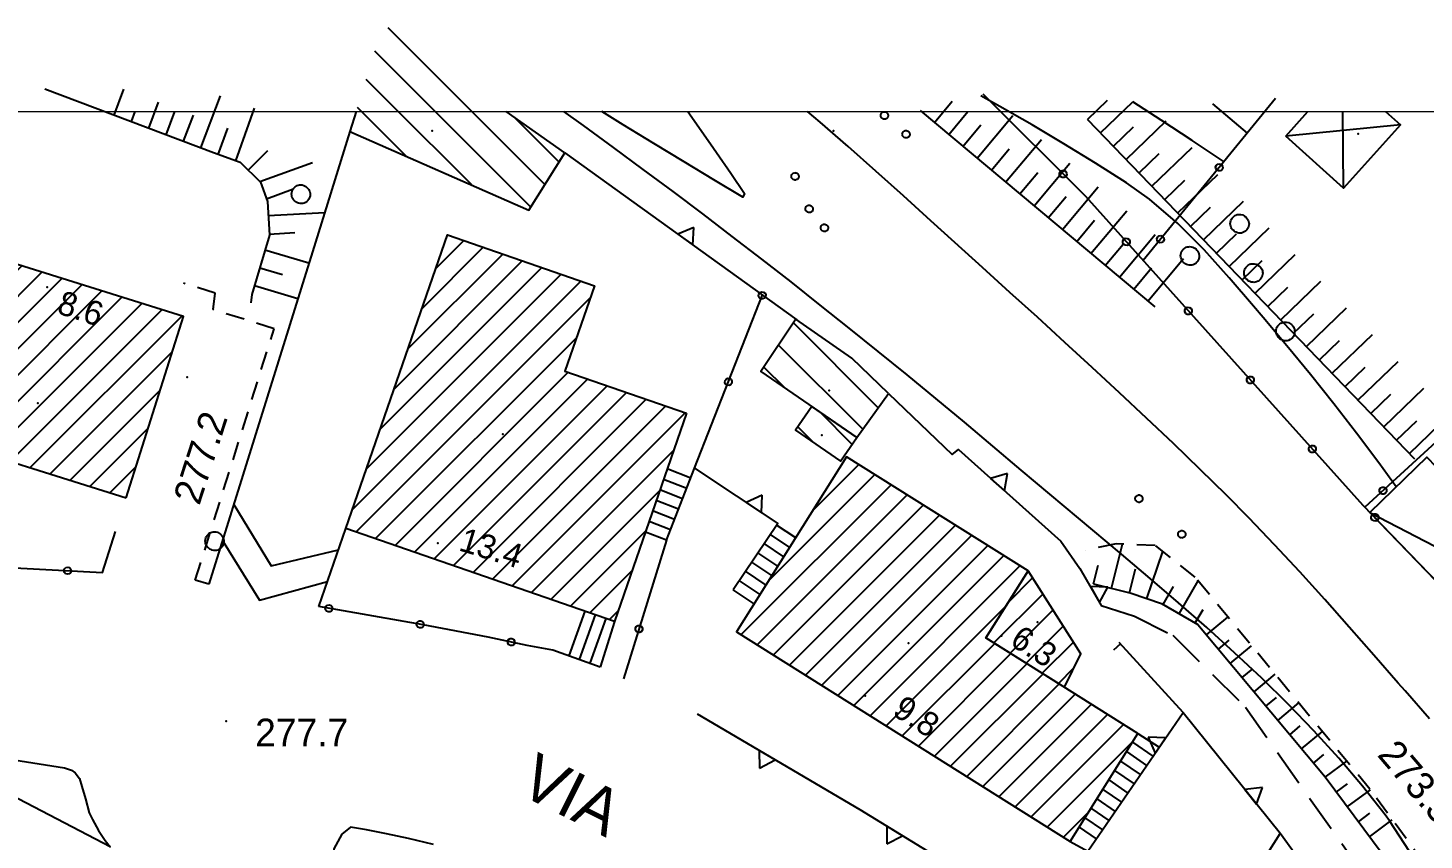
# Model space of a CAD drawing. Extents: x 1518652 to 1519378, y 5069750 to 5070202.
# Drawn here: x 1518844.8 to 1518920, y 5070113.7 to 5070157.4 of the extents above; entities that cross this region are included whole.
import ezdxf

# ---------------------------------------------------------------- set-up
doc = ezdxf.new("R2010")
doc.units = 0
doc.header["$MEASUREMENT"] = 0
for name, pattern in [('L02', [18, 4, -0.5, -0.5, 4, 4, -0.5, -0.5, 4]), ('L04', [0]), ('L05', [0]), ('L10', [1.7, 1, -0.7]), ('L12', [3, 2, -1])]:
    doc.linetypes.add(name, pattern=pattern)
for name, color, linetype in [('1100_FSbinario', 5, 'Continuous'), ('2221_SCampestre', 2, 'L12'), ('2310_SU', 2, 'Continuous'), ('2323_PEDspartit', 1, 'Continuous'), ('2641_MUROspec', 2, 'Continuous'), ('3007_TETTOIE', 2, 'Continuous'), ('3013_BARACCHE', 2, 'Continuous'), ('3016_BOXmur', 2, 'Continuous'), ('3043_RAMPE', 1, 'Continuous'), ('3047_GRADINI', 6, 'Continuous'), ('3051_MURIdivis', 1, 'L05'), ('3054_CANCmuro', 1, 'L04'), ('3055_SIEPI', 1, 'L02'), ('3110_EDresiden', 3, 'Continuous'), ('3854_MTtr', 4, 'Continuous'), ('5100_ALBERO', 1, 'Continuous'), ('5651_VIALETTI', 1, 'L10'), ('7010_CLDirett', 3, 'Continuous'), ('7012_CLInter', 6, 'Continuous'), ('7111_SCARciglio', 1, 'Continuous'), ('7112_SCARpiede', 1, 'L10'), ('7113_SCARvest', 6, 'Continuous'), ('8321_PQTerra', 2, 'Continuous'), ('8322_Qmpiede', 2, 'Continuous'), ('8324_altezza', 1, 'Continuous'), ('SCM_Campiture', 1, 'Continuous'), ('SCM_Diagonali', 6, 'Continuous'), ('T301_ViabUrb', 2, 'Continuous')]:
    doc.layers.add(name, color=color, linetype=linetype)
doc.styles.add('Style00', font='Leroy', dxfattribs={"height": 0.2})

# ---------------------------------------------------------------- blocks, each defined once
blk = doc.blocks.new('S37')
at = {"linetype": 'Continuous'}
for p, q in [((-0.99, -0.01), (-0.97, 0.17)), ((-0.97, 0.17), (-0.93, 0.33)), ((-0.93, 0.33), (-0.87, 0.47)), ((-0.87, 0.47), (-0.79, 0.6)), ((-0.79, 0.6), (-0.68, 0.71)), ((-0.68, 0.71), (-0.58, 0.8)), ((-0.58, 0.8), (-0.49, 0.87)), ((-0.49, 0.87), (-0.37, 0.93)), ((-0.37, 0.93), (-0.26, 0.97)), ((-0.26, 0.97), (-0.13, 0.99)), ((-0.13, 0.99), (-0.01, 1)), ((-0.01, 1), (0.15, 0.99)), ((0.15, 0.99), (0.35, 0.94)), ((0.35, 0.94), (0.55, 0.82)), ((0.55, 0.82), (0.68, 0.73)), ((0.68, 0.73), (0.77, 0.62)), ((0.77, 0.62), (0.87, 0.5)), ((0.87, 0.5), (0.93, 0.39)), ((0.93, 0.39), (0.99, 0.23)), ((0.99, 0.23), (1.01, 0.09)), ((1.01, 0.09), (1.03, -0.03)), ((-0.97, -0.15), (-0.99, -0.01)), ((-0.94, -0.26), (-0.97, -0.15)), ((-0.9, -0.4), (-0.94, -0.26)), ((-0.84, -0.51), (-0.9, -0.4)), ((-0.78, -0.61), (-0.84, -0.51)), ((-0.66, -0.71), (-0.78, -0.61)), ((-0.57, -0.8), (-0.66, -0.71)), ((-0.49, -0.87), (-0.57, -0.8)), ((-0.36, -0.93), (-0.49, -0.87)), ((-0.22, -0.98), (-0.36, -0.93)), ((-0.06, -1.01), (-0.22, -0.98)), ((0.07, -1.02), (-0.06, -1.01)), ((0.22, -1.01), (0.07, -1.02)), ((0.36, -0.97), (0.22, -1.01)), ((0.52, -0.89), (0.36, -0.97)), ((0.65, -0.81), (0.52, -0.89)), ((0.78, -0.68), (0.65, -0.81)), ((0.87, -0.56), (0.78, -0.68)), ((0.93, -0.45), (0.87, -0.56)), ((0.98, -0.3), (0.93, -0.45)), ((1.01, -0.17), (0.98, -0.3)), ((1.03, -0.03), (1.01, -0.17))]:
    blk.add_line(p, q, dxfattribs=at)
blk = doc.blocks.new('Q0050013')
at = {"linetype": 'Continuous'}
for p, q in [((-0.194, -0.003), (-0.17, 0.098)), ((-0.17, 0.098), (-0.099, 0.169)), ((-0.099, 0.169), (-0.001, 0.195)), ((-0.001, 0.195), (0.096, 0.17)), ((0.096, 0.17), (0.169, 0.1)), ((0.169, 0.1), (0.197, -0.001)), ((-0.162, -0.108), (-0.194, -0.003)), ((-0.096, -0.171), (-0.162, -0.108)), ((0.001, -0.196), (-0.096, -0.171)), ((0.097, -0.17), (0.001, -0.196)), ((0.168, -0.1), (0.097, -0.17)), ((0.197, -0.001), (0.168, -0.1))]:
    blk.add_line(p, q, dxfattribs=at)
blk = doc.blocks.new('Q0200100')
at = {"linetype": 'Continuous'}
for p, q in [((0, 0.8), (-0.5, 0)), ((0.5, 0), (0, 0.8)), ((-0.5, 0), (0.5, 0))]:
    blk.add_line(p, q, dxfattribs=at)
blk = doc.blocks.new('Q0120025')
at = {"linetype": 'Continuous'}
blk.add_line((0, 0), (0, 0.5), dxfattribs=at)
blk = doc.blocks.new('CAMP_760C3AC1')
at = {"layer": 'SCM_Campiture', "linetype": 'Continuous'}
for p, q in [((1518887.106, 5070131.434), (1518889.573, 5070133.901)), ((1518883.23, 5070124.73), (1518891.31, 5070132.81)), ((1518884.713, 5070127.627), (1518890.441, 5070133.355)), ((1518884.099, 5070124.184), (1518892.178, 5070132.264)), ((1518884.967, 5070123.639), (1518893.047, 5070131.718)), ((1518885.836, 5070123.093), (1518893.915, 5070131.172)), ((1518886.704, 5070122.547), (1518894.784, 5070130.627)), ((1518887.573, 5070122.001), (1518895.652, 5070130.081)), ((1518888.441, 5070121.456), (1518896.521, 5070129.535)), ((1518889.31, 5070120.91), (1518897.389, 5070128.989)), ((1518890.178, 5070120.364), (1518898.257, 5070128.443)), ((1518891.046, 5070119.818), (1518897.497, 5070126.268)), ((1518891.915, 5070119.272), (1518896.898, 5070124.256)), ((1518892.783, 5070118.727), (1518897.767, 5070123.71)), ((1518893.652, 5070118.181), (1518898.635, 5070123.164)), ((1518894.52, 5070117.635), (1518899.503, 5070122.618)), ((1518895.389, 5070117.089), (1518900.372, 5070122.073)), ((1518896.257, 5070116.544), (1518901.24, 5070121.527)), ((1518897.125, 5070115.998), (1518902.109, 5070120.981)), ((1518897.994, 5070115.452), (1518902.977, 5070120.435)), ((1518898.862, 5070114.906), (1518903.846, 5070119.89)), ((1518899.731, 5070114.36), (1518904.344, 5070118.973)), ((1518900.599, 5070113.815), (1518901.952, 5070115.167))]:
    blk.add_line(p, q, dxfattribs=at)
blk = doc.blocks.new('CAMP_3951F87F')
at = {"layer": 'SCM_Campiture', "linetype": 'Continuous'}
for p, q in [((1518890.617, 5070136.956), (1518886.044, 5070141.528)), ((1518889.79, 5070135.802), (1518885.252, 5070140.34)), ((1518885.605, 5070138.008), (1518884.46, 5070139.153))]:
    blk.add_line(p, q, dxfattribs=at)
blk = doc.blocks.new('CAMP_F1DE22B5')
at = {"layer": 'SCM_Campiture', "linetype": 'Continuous'}
for p, q in [((1518889.215, 5070134.983), (1518887.464, 5070136.733)), ((1518887.151, 5070135.067), (1518886.287, 5070135.931))]:
    blk.add_line(p, q, dxfattribs=at)
blk = doc.blocks.new('CAMP_6E9B4BC2')
at = {"layer": 'SCM_Campiture', "linetype": 'Continuous'}
for p, q in [((1518868.053, 5070153.587), (1518864.21, 5070157.431)), ((1518866.374, 5070153.286), (1518863.491, 5070156.17)), ((1518864.394, 5070153.286), (1518863.02, 5070154.66)), ((1518865.183, 5070150.517), (1518862.55, 5070153.151)), ((1518868.714, 5070148.967), (1518864.394, 5070153.286)), ((1518871.889, 5070147.771), (1518866.374, 5070153.286)), ((1518872.653, 5070148.987), (1518868.053, 5070153.587)), ((1518873.417, 5070150.203), (1518870.994, 5070152.627))]:
    blk.add_line(p, q, dxfattribs=at)
blk = doc.blocks.new('CAMP_3BE96114')
at = {"layer": 'SCM_Campiture', "linetype": 'Continuous'}
for p, q in [((1518866.019, 5070142.296), (1518869.333, 5070145.61)), ((1518866.768, 5070144.459), (1518868.282, 5070145.973)), ((1518864.522, 5070137.97), (1518871.434, 5070144.882)), ((1518865.271, 5070140.133), (1518870.383, 5070145.246)), ((1518863.024, 5070133.644), (1518873.535, 5070144.155)), ((1518863.773, 5070135.807), (1518872.484, 5070144.519)), ((1518862.275, 5070131.481), (1518874.585, 5070143.791)), ((1518862.476, 5070130.267), (1518875.107, 5070142.899)), ((1518863.526, 5070129.904), (1518874.358, 5070140.736)), ((1518864.577, 5070129.54), (1518873.906, 5070138.869)), ((1518865.627, 5070129.176), (1518874.956, 5070138.505)), ((1518866.678, 5070128.813), (1518876.007, 5070138.142)), ((1518867.729, 5070128.449), (1518877.057, 5070137.778)), ((1518868.779, 5070128.085), (1518878.108, 5070137.414)), ((1518869.83, 5070127.722), (1518879.159, 5070137.051)), ((1518870.88, 5070127.358), (1518880.209, 5070136.687)), ((1518871.931, 5070126.994), (1518879.587, 5070134.65)), ((1518872.981, 5070126.631), (1518878.838, 5070132.487)), ((1518874.032, 5070126.267), (1518878.089, 5070130.324)), ((1518875.082, 5070125.903), (1518877.34, 5070128.162)), ((1518876.133, 5070125.54), (1518876.592, 5070125.999))]:
    blk.add_line(p, q, dxfattribs=at)
blk = doc.blocks.new('CAMP_827C9D13')
at = {"layer": 'SCM_Campiture', "linetype": 'Continuous'}
for p, q in [((1518841.408, 5070142.962), (1518843.385, 5070144.94)), ((1518842.053, 5070145.021), (1518842.309, 5070145.277)), ((1518840.117, 5070138.843), (1518845.539, 5070144.265)), ((1518840.762, 5070140.902), (1518844.462, 5070144.602)), ((1518839.472, 5070136.784), (1518846.616, 5070143.928)), ((1518839.52, 5070135.418), (1518847.693, 5070143.59)), ((1518840.597, 5070135.08), (1518848.77, 5070143.253)), ((1518841.674, 5070134.743), (1518849.846, 5070142.916)), ((1518842.751, 5070134.405), (1518850.923, 5070142.578)), ((1518843.827, 5070134.068), (1518852, 5070142.241)), ((1518844.904, 5070133.731), (1518853.077, 5070141.903)), ((1518845.981, 5070133.393), (1518852.587, 5070139.999)), ((1518847.058, 5070133.056), (1518851.931, 5070137.929)), ((1518848.135, 5070132.719), (1518851.275, 5070135.859)), ((1518849.212, 5070132.381), (1518850.619, 5070133.789))]:
    blk.add_line(p, q, dxfattribs=at)
blk = doc.blocks.new('CAMP_99154CD9')
at = {"layer": 'SCM_Campiture', "linetype": 'Continuous'}
for p, q in [((1518897.623, 5070126.469), (1518898.938, 5070127.784)), ((1518896.852, 5070124.284), (1518899.487, 5070126.919)), ((1518897.721, 5070123.739), (1518900.036, 5070126.054)), ((1518898.589, 5070123.193), (1518900.586, 5070125.189)), ((1518899.458, 5070122.647), (1518901.135, 5070124.325)), ((1518900.326, 5070122.101), (1518901.164, 5070122.94))]:
    blk.add_line(p, q, dxfattribs=at)

msp = doc.modelspace()

# ---------------------------------------------------------------- linework, layer by layer
at = {"linetype": 'Continuous', "lineweight": 0, "elevation": 278.511}
msp.add_lwpolyline([(1518671.752, 5070152.927), (1519087.071, 5070152.927), (1519087.071, 5069856.255), (1518671.752, 5069856.255)], close=True, dxfattribs=at)
at = {"layer": '1100_FSbinario', "color": 18, "linetype": 'Continuous', "true_color": 0x000000}
msp.add_polyline3d([(1518920.331, 5070120.188, 273.218), (1518919.015, 5070121.695, 273.188), (1518918.646, 5070122.117, 273.18), (1518917.328, 5070123.622, 273.142), (1518916.008, 5070125.127, 273.103), (1518914.681, 5070126.625, 273.065), (1518913.34, 5070128.111, 273.027), (1518911.982, 5070129.579, 272.989), (1518910.6, 5070131.025, 272.951), (1518909.395, 5070132.24, 272.919), (1518907.968, 5070133.639, 272.889), (1518906.529, 5070135.026, 272.859), (1518905.079, 5070136.403, 272.829), (1518903.62, 5070137.771, 272.799), (1518902.153, 5070139.131, 272.77), (1518900.679, 5070140.485, 272.74), (1518899.201, 5070141.834, 272.71), (1518897.72, 5070143.179, 272.68), (1518896.237, 5070144.522, 272.65), (1518894.754, 5070145.864, 272.62), (1518893.46, 5070147.036, 272.594), (1518891.977, 5070148.378, 272.591), (1518890.488, 5070149.715, 272.587), (1518888.991, 5070151.042, 272.584), (1518887.481, 5070152.355, 272.581), (1518886.808, 5070152.927, 272.579)], dxfattribs=at)
at = {"layer": '2221_SCampestre', "color": 18, "linetype": 'L12', "true_color": 0x000000}
msp.add_polyline3d([(1518902.638, 5070126.301, 274.11), (1518904.424, 5070125.728, 274.315), (1518906.497, 5070124.694, 274.336), (1518910.414, 5070120.822, 274.287), (1518919.007, 5070108.635, 274.449), (1518931.292, 5070092.043, 274.632), (1518937, 5070083.452, 274.703), (1518939.507, 5070080.162, 274.808), (1518941.758, 5070077.794, 274.928), (1518942.182, 5070077.24, 274.851)], dxfattribs=at)
at = {"layer": '2310_SU', "color": 18, "linetype": 'Continuous', "true_color": 0x000000}
msp.add_polyline3d([(1518866.645, 5070113.418, 277.439), (1518865.305, 5070113.75, 277.533), (1518864.108, 5070113.996, 277.628), (1518863.029, 5070114.213, 277.714), (1518862.182, 5070114.356, 277.855), (1518861.711, 5070113.977, 277.876), (1518861.286, 5070113.193, 277.971), (1518861.346, 5070112.14, 278.214), (1518861.8, 5070110.709, 278.231), (1518862.481, 5070109.891, 278.249), (1518863.252, 5070109.354, 278.264), (1518863.999, 5070108.85, 278.319), (1518864.816, 5070108.428, 278.375), (1518865.531, 5070108.015, 278.426)], dxfattribs=at)
at = {"layer": '2323_PEDspartit', "color": 18, "linetype": 'Continuous', "true_color": 0x000000}
msp.add_polyline3d([(1518840.15, 5070118.026, 278.489), (1518839.51, 5070118.337, 278.51), (1518839.456, 5070118.419, 278.529), (1518839.44, 5070118.541, 278.553), (1518839.476, 5070118.639, 278.574), (1518839.58, 5070118.684, 278.575), (1518839.816, 5070118.667, 278.576), (1518840.489, 5070118.542, 278.581), (1518846.767, 5070117.552, 278.355), (1518847.134, 5070117.429, 278.362), (1518847.34, 5070117.291, 278.335), (1518847.563, 5070116.97, 278.292), (1518847.692, 5070116.551, 278.257), (1518847.901, 5070115.878, 278.2), (1518848.098, 5070115.119, 278.21), (1518848.267, 5070114.776, 278.214), (1518848.602, 5070114.175, 278.242), (1518848.957, 5070113.641, 278.278), (1518849.229, 5070113.291, 278.158), (1518840.15, 5070118.026, 278.489)], dxfattribs=at)
at = {"layer": '2641_MUROspec', "color": 18, "linetype": 'Continuous', "true_color": 0x000000}
for points in [[(1518862.146, 5070151.851, 274.632), (1518860.127, 5070145.37, 274.992)], [(1518873.724, 5070150.693, 271.628), (1518886.23, 5070141.706, 272.397)], [(1518891.17, 5070137.727, 275.415), (1518894.595, 5070134.447, 272.721), (1518894.941, 5070134.706, 272.707), (1518900.461, 5070129.765, 273.539), (1518901.493, 5070128.299, 273.596), (1518902.638, 5070126.301, 274.11)], [(1518879.204, 5070129.817, 275.083), (1518880.722, 5070133.7, 275.098), (1518885.202, 5070130.721, 275.33), (1518882.794, 5070127.154, 275.746)], [(1518898.323, 5070109.965, 277.135), (1518889.645, 5070115.285, 277.008), (1518880.87, 5070120.437, 277.276)], [(1518900.96, 5070113.588, 273.849), (1518901.918, 5070113.06, 273.857), (1518907.046, 5070120.542, 273.99), (1518912.293, 5070114.007, 274.033), (1518939.894, 5070075.827, 274.908)]]:
    msp.add_polyline3d(points, dxfattribs=at)
at = {"layer": '3007_TETTOIE', "color": 18, "linetype": 'Continuous', "true_color": 0x000000}
for points in [[(1518917.965, 5070152.927, 268.857), (1518918.767, 5070152.207, 268.857), (1518915.703, 5070148.792, 268.857), (1518912.58, 5070151.594, 268.857)], [(1518912.58, 5070151.594, 268.857), (1518913.776, 5070152.927, 268.857)]]:
    msp.add_polyline3d(points, dxfattribs=at)
at = {"layer": '3013_BARACCHE', "color": 18, "linetype": 'Continuous', "true_color": 0x000000}
msp.add_polyline3d([(1518917.118, 5070131.322, 270.81), (1518927.235, 5070120.845, 270.81), (1518929.048, 5070125.126, 270.81), (1518920.196, 5070134.294, 270.81)], close=True, dxfattribs=at)
at = {"layer": '3016_BOXmur', "color": 18, "linetype": 'Continuous', "true_color": 0x000000}
for points in [[(1518862.481, 5070152.927, 274.512), (1518862.146, 5070151.851, 274.512), (1518871.791, 5070147.615, 274.512), (1518873.724, 5070150.693, 274.512)], [(1518873.724, 5070150.693, 274.512), (1518870.569, 5070152.927, 274.512)]]:
    msp.add_polyline3d(points, dxfattribs=at)
for points in [[(1518891.17, 5070137.727, 275.415), (1518889.188, 5070139.625, 275.415), (1518886.185, 5070141.739, 275.415), (1518884.295, 5070138.905, 275.415), (1518889.471, 5070135.358, 275.415)], [(1518889.471, 5070135.358, 275.147), (1518887.037, 5070137.026, 275.147), (1518886.16, 5070135.746, 275.147), (1518888.594, 5070134.078, 275.147)]]:
    msp.add_polyline3d(points, close=True, dxfattribs=at)
at = {"layer": '3043_RAMPE', "color": 18, "linetype": 'Continuous', "true_color": 0x000000}
for points in [[(1518860.127, 5070145.37, 277.58), (1518854.546, 5070127.449, 278.08)], [(1518860.461, 5070126.239, 276.092), (1518861.922, 5070130.459, 274.512)]]:
    msp.add_polyline3d(points, dxfattribs=at)
at = {"layer": '3047_GRADINI', "color": 18, "linetype": 'Continuous', "true_color": 0x000000}
for points in [[(1518880.515, 5070133.17, 0), (1518879.246, 5070133.666, 0)], [(1518880.296, 5070132.611, 0), (1518879.05, 5070133.099, 0)], [(1518879.86, 5070131.494, 0), (1518878.657, 5070131.964, 0)], [(1518880.078, 5070132.052, 0), (1518878.853, 5070132.531, 0)], [(1518855.884, 5070131.745, 0), (1518857.892, 5070128.443, 0), (1518861.52, 5070129.3, 0)], [(1518879.641, 5070130.935, 0), (1518878.46, 5070131.396, 0)], [(1518879.423, 5070130.376, 0), (1518878.264, 5070130.829, 0)], [(1518886.169, 5070129.943, 0), (1518885.144, 5070130.635, 0)], [(1518855.281, 5070129.81, 0), (1518857.271, 5070126.591, 0), (1518860.931, 5070127.597, 0)], [(1518879.204, 5070129.817, 0), (1518878.067, 5070130.262, 0)], [(1518885.849, 5070129.435, 0), (1518884.808, 5070130.137, 0)], [(1518885.21, 5070128.418, 0), (1518884.137, 5070129.143, 0)], [(1518885.53, 5070128.926, 0), (1518884.472, 5070129.64, 0)], [(1518884.891, 5070127.91, 0), (1518883.801, 5070128.645, 0)], [(1518884.252, 5070126.893, 0), (1518883.129, 5070127.651, 0)], [(1518884.571, 5070127.401, 0), (1518883.465, 5070128.148, 0)], [(1518883.933, 5070126.385, 0), (1518882.794, 5070127.154, 0)], [(1518874.798, 5070126.002, 0), (1518873.942, 5070123.587, 0)], [(1518875.365, 5070125.806, 0), (1518874.508, 5070123.387, 0)], [(1518875.932, 5070125.61, 0), (1518875.073, 5070123.187, 0)], [(1518876.401, 5070125.447, 0), (1518875.639, 5070122.986, 0)], [(1518904.616, 5070119.406, 0), (1518905.763, 5070118.671, 0)], [(1518903.999, 5070118.425, 0), (1518905.085, 5070117.681, 0)], [(1518904.319, 5070118.933, 0), (1518905.424, 5070118.176, 0)], [(1518903.68, 5070117.916, 0), (1518904.745, 5070117.186, 0)], [(1518903.04, 5070116.9, 0), (1518904.067, 5070116.196, 0)], [(1518903.36, 5070117.408, 0), (1518904.406, 5070116.691, 0)], [(1518902.721, 5070116.391, 0), (1518903.728, 5070115.701, 0)], [(1518902.082, 5070115.374, 0), (1518903.049, 5070114.711, 0)], [(1518902.401, 5070115.883, 0), (1518903.389, 5070115.206, 0)], [(1518901.762, 5070114.866, 0), (1518902.71, 5070114.216, 0)], [(1518901.443, 5070114.357, 0), (1518902.371, 5070113.721, 0)]]:
    msp.add_polyline3d(points, dxfattribs=at)
at = {"layer": '3051_MURIdivis', "color": 18, "linetype": 'L05', "true_color": 0x000000}
msp.add_polyline3d([(1518907.046, 5070120.542, 273.99), (1518903.608, 5070124.311, 274.343)], dxfattribs=at)
at = {"layer": '3054_CANCmuro', "color": 18, "linetype": 'L04', "true_color": 0x000000}
for points in [[(1518896.253, 5070153.886, 270.635), (1518901.783, 5070148.358, 271.339), (1518916.736, 5070131.718, 272.411), (1518930.461, 5070117.503, 271.593), (1518951.976, 5070091.64, 271.191)], [(1518912.034, 5070153.635, 269.716), (1518904.896, 5070144.894, 271.294)], [(1518880.722, 5070133.7, 275.422), (1518884.374, 5070143.04, 272.283)], [(1518921.509, 5070135.877, 271.142), (1518916.853, 5070131.597, 272.432)], [(1518836.941, 5070128.706, 279.057), (1518848.809, 5070128.078, 278.688), (1518849.513, 5070130.298, 278.524)], [(1518879.204, 5070129.817, 275.083), (1518876.882, 5070122.341, 277.537)], [(1518875.639, 5070122.986, 277.537), (1518873.08, 5070123.893, 277.53), (1518871.704, 5070124.149, 277.558), (1518869.596, 5070124.596, 277.608), (1518866.089, 5070125.255, 277.671), (1518860.461, 5070126.239, 277.441)], [(1518906.427, 5070104.759, 276.021), (1518912.281, 5070114.022, 276.429)]]:
    msp.add_polyline3d(points, dxfattribs=at)
at = {"layer": '3055_SIEPI', "color": 18, "linetype": 'L02', "true_color": 0x000000}
msp.add_polyline3d([(1518908.642, 5070153.336, 269.103), (1518910.504, 5070151.761, 269.224)], dxfattribs=at)
at = {"layer": '3110_EDresiden', "color": 18, "linetype": 'Continuous', "true_color": 0x000000}
for points in [[(1518880.283, 5070136.662, 274.512), (1518876.401, 5070125.447, 274.512), (1518861.922, 5070130.459, 274.512), (1518867.398, 5070146.279, 274.512), (1518875.327, 5070143.535, 274.512), (1518873.733, 5070138.929, 274.512)], [(1518850.086, 5070132.107, 278.32), (1518853.18, 5070141.871, 278.32), (1518842.149, 5070145.327, 278.32), (1518839.086, 5070135.553, 278.32)], [(1518898.692, 5070128.17, 274.167), (1518888.916, 5070134.314, 275.006), (1518882.988, 5070124.882, 277.269), (1518900.96, 5070113.588, 276.296), (1518904.616, 5070119.406, 273.941), (1518896.42, 5070124.556, 273.941)], [(1518898.692, 5070128.17, 274.97), (1518896.42, 5070124.556, 274.97), (1518900.654, 5070121.895, 274.97), (1518901.535, 5070123.696, 274.97)]]:
    msp.add_polyline3d(points, close=True, dxfattribs=at)
at = {"layer": '5651_VIALETTI', "color": 18, "linetype": 'L10', "true_color": 0x000000}
msp.add_polyline3d([(1518854.546, 5070127.449, 278.08), (1518853.811, 5070127.667, 277.819), (1518858.058, 5070141.221, 277.594), (1518854.771, 5070142.251, 277.756), (1518854.885, 5070143.138, 277.77), (1518853.181, 5070143.672, 277.805)], dxfattribs=at)
at = {"layer": '7010_CLDirett', "color": 18, "linetype": 'Continuous', "true_color": 0x000000}
msp.add_polyline3d([(1518909.246, 5070150.221, 270), (1518909.204, 5070150.249, 270), (1518907.538, 5070151.36, 270), (1518905.864, 5070152.46, 270), (1518904.334, 5070153.452, 270)], dxfattribs=at)
at = {"layer": '7012_CLInter', "color": 18, "linetype": 'Continuous', "true_color": 0x000000}
for points in [[(1518918.541, 5070132.696, 272), (1518917.602, 5070133.992, 272), (1518916.397, 5070135.594, 272), (1518915.166, 5070137.178, 272), (1518913.913, 5070138.745, 272), (1518912.643, 5070140.295, 272), (1518911.359, 5070141.828, 272), (1518910.841, 5070142.44, 272), (1518909.533, 5070143.965, 272), (1518908.181, 5070145.465, 272), (1518906.758, 5070146.893, 272), (1518905.243, 5070148.197, 272), (1518904.007, 5070149.081, 272), (1518902.33, 5070150.148, 272), (1518900.63, 5070151.187, 272), (1518898.911, 5070152.202, 272), (1518897.176, 5070153.196, 272), (1518896.153, 5070153.766, 272)], [(1518919.255, 5070113.041, 274), (1518918.18, 5070114.689, 274), (1518917.934, 5070115.023, 274), (1518916.718, 5070116.571, 274), (1518915.44, 5070118.078, 274), (1518914.104, 5070119.546, 274), (1518912.719, 5070120.979, 274), (1518911.29, 5070122.382, 274), (1518909.825, 5070123.757, 274), (1518908.329, 5070125.109, 274), (1518906.811, 5070126.441, 274), (1518905.275, 5070127.758, 274), (1518903.729, 5070129.063, 274), (1518902.179, 5070130.359, 274), (1518900.632, 5070131.651, 274), (1518899.094, 5070132.942, 274), (1518898.319, 5070133.599, 274), (1518896.794, 5070134.89, 274), (1518895.261, 5070136.176, 274), (1518893.721, 5070137.454, 274), (1518892.174, 5070138.726, 274), (1518890.62, 5070139.991, 274), (1518889.059, 5070141.248, 274), (1518887.492, 5070142.497, 274), (1518885.918, 5070143.738, 274), (1518884.338, 5070144.97, 274), (1518882.752, 5070146.194, 274), (1518881.16, 5070147.408, 274), (1518879.562, 5070148.613, 274), (1518877.958, 5070149.807, 274), (1518876.349, 5070150.991, 274), (1518874.734, 5070152.165, 274), (1518873.673, 5070152.927, 274)], [(1518880.354, 5070152.927, 272), (1518880.576, 5070152.623, 272), (1518881.743, 5070150.953, 272), (1518881.897, 5070150.715, 272), (1518882.68, 5070149.6, 272), (1518883.416, 5070148.505, 272), (1518883.323, 5070148.302, 272), (1518881.758, 5070149.243, 272), (1518880.159, 5070150.211, 272), (1518878.529, 5070151.202, 272), (1518876.871, 5070152.216, 272), (1518875.714, 5070152.927, 272)]]:
    msp.add_polyline3d(points, dxfattribs=at)
at = {"layer": '7111_SCARciglio', "color": 18, "linetype": 'Continuous', "true_color": 0x000000}
for points in [[(1518845.692, 5070154.151, 278.214), (1518854.784, 5070150.71, 278.426), (1518856.224, 5070150.192, 278.419), (1518857.323, 5070149.114, 278.313), (1518857.7, 5070148.068, 278.186), (1518857.802, 5070146.266, 278.066), (1518856.857, 5070143.07, 277.791), (1518856.812, 5070142.607, 277.587)], [(1518892.883, 5070152.974, 271.913), (1518905.534, 5070142.39, 271.882)], [(1518901.904, 5070152.497, 271.163), (1518919.529, 5070134.214, 271.826)], [(1518902.227, 5070127.464, 274.343), (1518904.245, 5070126.973, 274.301), (1518905.88, 5070126.416, 274.371), (1518907.848, 5070125.277, 274.357), (1518914.699, 5070117.06, 274.456), (1518927.568, 5070099.774, 274.385), (1518935.771, 5070087.965, 274.562), (1518941.916, 5070079.698, 274.71), (1518944.203, 5070075.723, 274.766), (1518945.55, 5070070.615, 274.823), (1518947.21, 5070066.96, 274.801), (1518949.599, 5070062.492, 274.724), (1518951.491, 5070059.832, 274.505), (1518954.529, 5070056.877, 274.583), (1518957.169, 5070053.518, 274.266)]]:
    msp.add_polyline3d(points, dxfattribs=at)
at = {"layer": '7112_SCARpiede', "color": 18, "linetype": 'L10', "true_color": 0x000000}
msp.add_polyline3d([(1518958.18, 5070054.05, 273.624), (1518953.06, 5070062.485, 273.553), (1518947.985, 5070072.355, 273.539), (1518942.799, 5070081.809, 273.363), (1518931.12, 5070097.281, 273.363), (1518917.115, 5070116.405, 273.151), (1518907.698, 5070127.829, 273.024), (1518905.551, 5070129.54, 273.046), (1518903.447, 5070129.62, 273.116), (1518901.766, 5070129.288, 273.433)], dxfattribs=at)
at = {"layer": '7113_SCARvest', "color": 18, "linetype": 'Continuous', "true_color": 0x000000}
for points in [[(1518849.433, 5070152.735, 0), (1518849.964, 5070154.138, 0)], [(1518854.109, 5070150.965, 0), (1518855.171, 5070153.771, 0)], [(1518851.304, 5070152.027, 0), (1518851.835, 5070153.43, 0)], [(1518855.992, 5070150.275, 0), (1518857.007, 5070153.098, 0)], [(1518893.65, 5070152.333, 0), (1518894.612, 5070153.483, 0)], [(1518901.904, 5070152.497, 0), (1518902.984, 5070153.538, 0)], [(1518902.598, 5070151.777, 0), (1518904.334, 5070153.452, 0)], [(1518850.369, 5070152.381, 0), (1518850.576, 5070152.927, 0)], [(1518852.239, 5070151.673, 0), (1518852.714, 5070152.927, 0)], [(1518853.174, 5070151.319, 0), (1518853.705, 5070152.722, 0)], [(1518894.417, 5070151.691, 0), (1518895.451, 5070152.927, 0)], [(1518895.951, 5070150.408, 0), (1518897.876, 5070152.709, 0)], [(1518903.986, 5070150.337, 0), (1518906.146, 5070152.419, 0)], [(1518855.051, 5070150.614, 0), (1518855.559, 5070152.025, 0)], [(1518895.184, 5070151.049, 0), (1518896.146, 5070152.2, 0)], [(1518903.292, 5070151.057, 0), (1518904.372, 5070152.098, 0)], [(1518856.668, 5070149.756, 0), (1518857.718, 5070150.827, 0)], [(1518896.718, 5070149.766, 0), (1518897.68, 5070150.917, 0)], [(1518897.485, 5070149.124, 0), (1518899.41, 5070151.425, 0)], [(1518905.374, 5070148.897, 0), (1518907.534, 5070150.979, 0)], [(1518857.28, 5070149.156, 0), (1518860.127, 5070150.182, 0)], [(1518899.019, 5070147.841, 0), (1518900.944, 5070150.142, 0)], [(1518904.68, 5070149.617, 0), (1518905.76, 5070150.658, 0)], [(1518898.252, 5070148.483, 0), (1518899.214, 5070149.633, 0)], [(1518906.762, 5070147.457, 0), (1518908.922, 5070149.54, 0)], [(1518857.644, 5070148.224, 0), (1518859.055, 5070148.733, 0)], [(1518900.552, 5070146.558, 0), (1518902.478, 5070148.859, 0)], [(1518906.068, 5070148.177, 0), (1518907.148, 5070149.218, 0)], [(1518899.786, 5070147.2, 0), (1518900.748, 5070148.35, 0)], [(1518907.456, 5070146.737, 0), (1518908.536, 5070147.779, 0)], [(1518908.15, 5070146.018, 0), (1518910.31, 5070148.1, 0)], [(1518857.742, 5070147.323, 0), (1518860.784, 5070147.478, 0)], [(1518901.319, 5070145.916, 0), (1518902.282, 5070147.067, 0)], [(1518902.086, 5070145.275, 0), (1518904.011, 5070147.576, 0)], [(1518857.799, 5070146.324, 0), (1518859.181, 5070146.402, 0)], [(1518903.62, 5070143.991, 0), (1518905.545, 5070146.292, 0)], [(1518908.844, 5070145.298, 0), (1518909.924, 5070146.339, 0)], [(1518909.538, 5070144.578, 0), (1518911.698, 5070146.66, 0)], [(1518902.853, 5070144.633, 0), (1518903.816, 5070145.783, 0)], [(1518857.565, 5070145.463, 0), (1518859.938, 5070144.763, 0)], [(1518905.154, 5070142.708, 0), (1518907.079, 5070145.009, 0)], [(1518910.232, 5070143.858, 0), (1518911.312, 5070144.899, 0)], [(1518910.926, 5070143.138, 0), (1518913.086, 5070145.22, 0)], [(1518857.281, 5070144.504, 0), (1518858.512, 5070144.14, 0)], [(1518904.387, 5070143.349, 0), (1518905.35, 5070144.5, 0)], [(1518856.997, 5070143.545, 0), (1518859.343, 5070142.853, 0)], [(1518911.62, 5070142.418, 0), (1518912.7, 5070143.459, 0)], [(1518912.314, 5070141.698, 0), (1518914.474, 5070143.78, 0)], [(1518913.008, 5070140.978, 0), (1518914.088, 5070142.019, 0)], [(1518913.702, 5070140.258, 0), (1518915.862, 5070142.34, 0)], [(1518914.396, 5070139.538, 0), (1518915.476, 5070140.579, 0)], [(1518915.09, 5070138.818, 0), (1518917.25, 5070140.9, 0)], [(1518916.478, 5070137.378, 0), (1518918.638, 5070139.461, 0)], [(1518915.784, 5070138.098, 0), (1518916.864, 5070139.139, 0)], [(1518917.867, 5070135.939, 0), (1518920.026, 5070138.021, 0)], [(1518917.173, 5070136.658, 0), (1518918.252, 5070137.7, 0)], [(1518919.255, 5070134.499, 0), (1518921.414, 5070136.581, 0)], [(1518918.561, 5070135.219, 0), (1518919.64, 5070136.26, 0)], [(1518903.199, 5070127.228, 0), (1518903.777, 5070129.607, 0)], [(1518905.093, 5070126.684, 0), (1518905.956, 5070129.217, 0)], [(1518902.227, 5070127.464, 0), (1518902.471, 5070128.47, 0)], [(1518904.17, 5070126.991, 0), (1518904.484, 5070128.28, 0)], [(1518906.841, 5070125.86, 0), (1518907.864, 5070127.628, 0)], [(1518905.975, 5070126.361, 0), (1518906.538, 5070127.333, 0)], [(1518907.706, 5070125.36, 0), (1518908.124, 5070126.082, 0)], [(1518908.315, 5070124.717, 0), (1518909.47, 5070125.68, 0)], [(1518908.955, 5070123.949, 0), (1518909.531, 5070124.429, 0)], [(1518909.596, 5070123.181, 0), (1518910.742, 5070124.136, 0)], [(1518910.236, 5070122.413, 0), (1518910.807, 5070122.889, 0)], [(1518910.877, 5070121.645, 0), (1518912.014, 5070122.593, 0)], [(1518911.517, 5070120.877, 0), (1518912.084, 5070121.349, 0)], [(1518912.157, 5070120.108, 0), (1518913.286, 5070121.05, 0)], [(1518912.797, 5070119.34, 0), (1518913.36, 5070119.809, 0)], [(1518913.438, 5070118.572, 0), (1518914.559, 5070119.507, 0)], [(1518914.078, 5070117.804, 0), (1518914.636, 5070118.27, 0)], [(1518914.707, 5070117.048, 0), (1518915.871, 5070117.915, 0)], [(1518915.304, 5070116.246, 0), (1518915.906, 5070116.694, 0)], [(1518915.902, 5070115.444, 0), (1518917.143, 5070116.368, 0)], [(1518916.499, 5070114.642, 0), (1518917.116, 5070115.101, 0)], [(1518917.096, 5070113.84, 0), (1518918.324, 5070114.754, 0)]]:
    msp.add_polyline3d(points, dxfattribs=at)
at = {"layer": '8321_PQTerra', "color": 18, "linetype": 'Continuous', "true_color": 0x000000}
for p in [(1518888.205, 5070151.883, 272.439), (1518853.365, 5070138.6, 277.185), (1518855.474, 5070120.063, 277.678)]:
    msp.add_point(p, dxfattribs=at)
at = {"layer": '8322_Qmpiede', "linetype": 'Continuous'}
for p in [(1518866.579, 5070151.886, 274.512), (1518916.479, 5070151.723, 268.857), (1518845.315, 5070137.199, 278.32), (1518887.967, 5070137.889, 275.415), (1518870.389, 5070135.541, 274.512), (1518887.587, 5070135.487, 275.147), (1518899.207, 5070125.406, 274.97), (1518892.256, 5070124.27, 274.97)]:
    msp.add_point(p, dxfattribs=at)
at = {"layer": '8324_altezza', "color": 18, "linetype": 'Continuous', "true_color": 0x000000}
for p in [(1518845.832, 5070143.467, 8.645), (1518866.883, 5070129.665, 13.383), (1518897.269, 5070124.662, 6.325), (1518889.923, 5070121.431, 9.809)]:
    msp.add_point(p, dxfattribs=at)
at = {"layer": 'SCM_Diagonali', "color": 18, "linetype": 'Continuous', "true_color": 0x000000}
for points in [[(1518915.703, 5070148.792, 0), (1518915.664, 5070152.927, 0)], [(1518918.767, 5070152.207, 0), (1518912.58, 5070151.594, 0)], [(1518917.118, 5070131.322, 0), (1518929.048, 5070125.126, 0)]]:
    msp.add_polyline3d(points, dxfattribs=at)

# ---------------------------------------------------------------- block references
at = {"layer": '2641_MUROspec', "color": 18, "linetype": 'Continuous', "true_color": 0x000000}
for p, xscale, yscale, zscale, rotation in [((1518880.221, 5070146.024, 272.027), 1.000000000118249, 1.000000000118249, 1.000000000118249, 324.2965021725919), ((1518897.046, 5070132.822, 273.024), 0.9999999997874298, 0.9999999997874298, 0.9999999997874298, 318.1694284586516), ((1518883.912, 5070131.579, 275.263), 1.000000000190566, 1.000000000190566, 1.000000000190566, 326.3781624832307), ((1518902.3, 5070126.89, 273.958), 1.000000000282098, 1.000000000282098, 1.000000000282098, 299.801966661816), ((1518905.822, 5070118.757, 273.958), 0.9999999998791643, 0.9999999998791643, 0.9999999998791643, 55.57600237982535), ((1518884.625, 5070118.232, 277.162), 1.000000000155055, 1.000000000155055, 1.000000000155055, 149.5822493309705), ((1518910.699, 5070115.992, 274.02), 1.000000000312826, 1.000000000312826, 1.000000000312826, 308.7629460452266), ((1518891.502, 5070114.146, 277.036), 0.9999999997828625, 0.9999999997828625, 0.9999999997828625, 148.4925466076666)]:
    msp.add_blockref('Q0200100', p, dxfattribs=dict(at, xscale=xscale, yscale=yscale, zscale=zscale, rotation=rotation))
at = {"layer": '3051_MURIdivis', "color": 18, "linetype": 'Continuous', "true_color": 0x000000, "xscale": 0.9999999998389408, "yscale": 0.9999999998389408, "zscale": 0.9999999998389408, "rotation": 132.3637556281434}
msp.add_blockref('Q0120025', (1518903.676, 5070124.237, 274.336), dxfattribs=at)
at = {"layer": '3054_CANCmuro', "color": 18, "linetype": 'Continuous', "true_color": 0x000000}
for p, xscale, yscale, zscale, rotation in [((1518908.995, 5070149.914, 270.388), 0.9999999996064453, 0.9999999996064453, 0.9999999996064453, 230.7692007103576), ((1518900.585, 5070149.556, 271.187), 0.9999999998454361, 0.9999999998454361, 0.9999999998454361, 315.0087613288552), ((1518905.833, 5070146.041, 271.087), 0.9999999996064453, 0.9999999996064453, 0.9999999996064453, 230.7692007103576), ((1518903.992, 5070145.9, 271.498), 0.999999999652876, 0.999999999652876, 0.999999999652876, 311.9432210355496), ((1518884.364, 5070143.014, 272.292), 0.9999999996459048, 0.9999999996459048, 0.9999999996459048, 68.64464886142396), ((1518907.334, 5070142.18, 271.737), 0.999999999652876, 0.999999999652876, 0.999999999652876, 311.9432210355496), ((1518910.676, 5070138.461, 271.977), 0.999999999652876, 0.999999999652876, 0.999999999652876, 311.9432210355496), ((1518882.543, 5070138.357, 273.857), 0.9999999996459048, 0.9999999996459048, 0.9999999996459048, 68.64464886142396), ((1518914.018, 5070134.742, 272.216), 0.999999999652876, 0.999999999652876, 0.999999999652876, 311.9432210355496), ((1518917.828, 5070132.493, 272.162), 1.000000000027123, 1.000000000027123, 1.000000000027123, 222.5860824189882), ((1518917.385, 5070131.046, 272.372), 1.000000000110357, 1.000000000110357, 1.000000000110357, 313.9956789621854), ((1518846.927, 5070128.178, 278.747), 1.000000000015781, 1.000000000015781, 1.000000000015781, 356.9686421377816), ((1518861.004, 5070126.144, 277.464), 1.000000000145469, 1.000000000145469, 1.000000000145469, 170.0843259922522), ((1518865.929, 5070125.284, 277.665), 1.000000000145469, 1.000000000145469, 1.000000000145469, 170.0843259922522), ((1518877.721, 5070125.042, 276.65), 1.000000000176958, 1.000000000176958, 1.000000000176958, 252.7454315766662), ((1518870.838, 5070124.333, 277.579), 0.9999999999831221, 0.9999999999831221, 0.9999999999831221, 168.0075565778295)]:
    msp.add_blockref('Q0050013', p, dxfattribs=dict(at, xscale=xscale, yscale=yscale, zscale=zscale, rotation=rotation))
at = {"layer": '3854_MTtr', "color": 18, "linetype": 'Continuous', "true_color": 0x000000, "xscale": 0.2000000029802322, "yscale": 0.2000000029802322, "zscale": 0.2000000029802322}
for p in [(1518890.946, 5070152.715, 272.355), (1518892.114, 5070151.702, 272.348), (1518886.132, 5070149.431, 272.623), (1518886.895, 5070147.679, 272.51), (1518887.715, 5070146.656, 272.439), (1518904.664, 5070132.061, 273.173), (1518906.976, 5070130.142, 272.89)]:
    msp.add_blockref('S37', p, dxfattribs=at)
at = {"layer": '5100_ALBERO', "color": 18, "linetype": 'Continuous', "true_color": 0x000000, "xscale": 0.5, "yscale": 0.5, "zscale": 0.5}
for p in [(1518859.49, 5070148.474, 277.276), (1518910.088, 5070146.882, 270.014), (1518907.408, 5070145.146, 271.085), (1518910.83, 5070144.225, 271.269), (1518912.557, 5070141.077, 271.805), (1518854.837, 5070129.776, 277.587)]:
    msp.add_blockref('S37', p, dxfattribs=at)
at = {"layer": 'SCM_Campiture', "linetype": 'Continuous'}
for name in ['CAMP_6E9B4BC2', 'CAMP_3BE96114', 'CAMP_827C9D13', 'CAMP_3951F87F', 'CAMP_F1DE22B5', 'CAMP_760C3AC1', 'CAMP_99154CD9']:
    msp.add_blockref(name, (0, 0), dxfattribs=at)

# ---------------------------------------------------------------- texts
at = {"layer": '8321_PQTerra', "color": 18, "linetype": 'Continuous', "true_color": 0x000000, "style": 'Style00'}
for s, rotation, p in [('277.2', 72.05755, (1518854.027, 5070131.653)), ('273.3', 310.56949, (1518917.468, 5070118.231))]:
    msp.add_text(s, height=1.5, rotation=rotation, dxfattribs=at).set_placement(p)
msp.add_text('277.7', height=1.5, dxfattribs=at).set_placement((1518857.036, 5070118.703))
at = {"layer": '8324_altezza', "color": 18, "linetype": 'Continuous', "true_color": 0x000000, "style": 'Style00'}
for s, rotation, p in [('8.6', 341.91178, (1518846.284, 5070142.073)), ('13.4', 342.87118, (1518867.951, 5070129.287)), ('6.3', 327.38711, (1518897.651, 5070124.211)), ('9.8', 327.38711, (1518891.321, 5070120.434))]:
    msp.add_text(s, height=1.3, rotation=rotation, dxfattribs=at).set_placement(p)
at = {"layer": 'T301_ViabUrb', "color": 18, "linetype": 'Continuous', "true_color": 0x000000, "style": 'Style00'}
msp.add_text('VIA', height=2.5, rotation=333.44833, dxfattribs=at).set_placement((1518871.138, 5070116.19))

doc.saveas('drawing.dxf')
